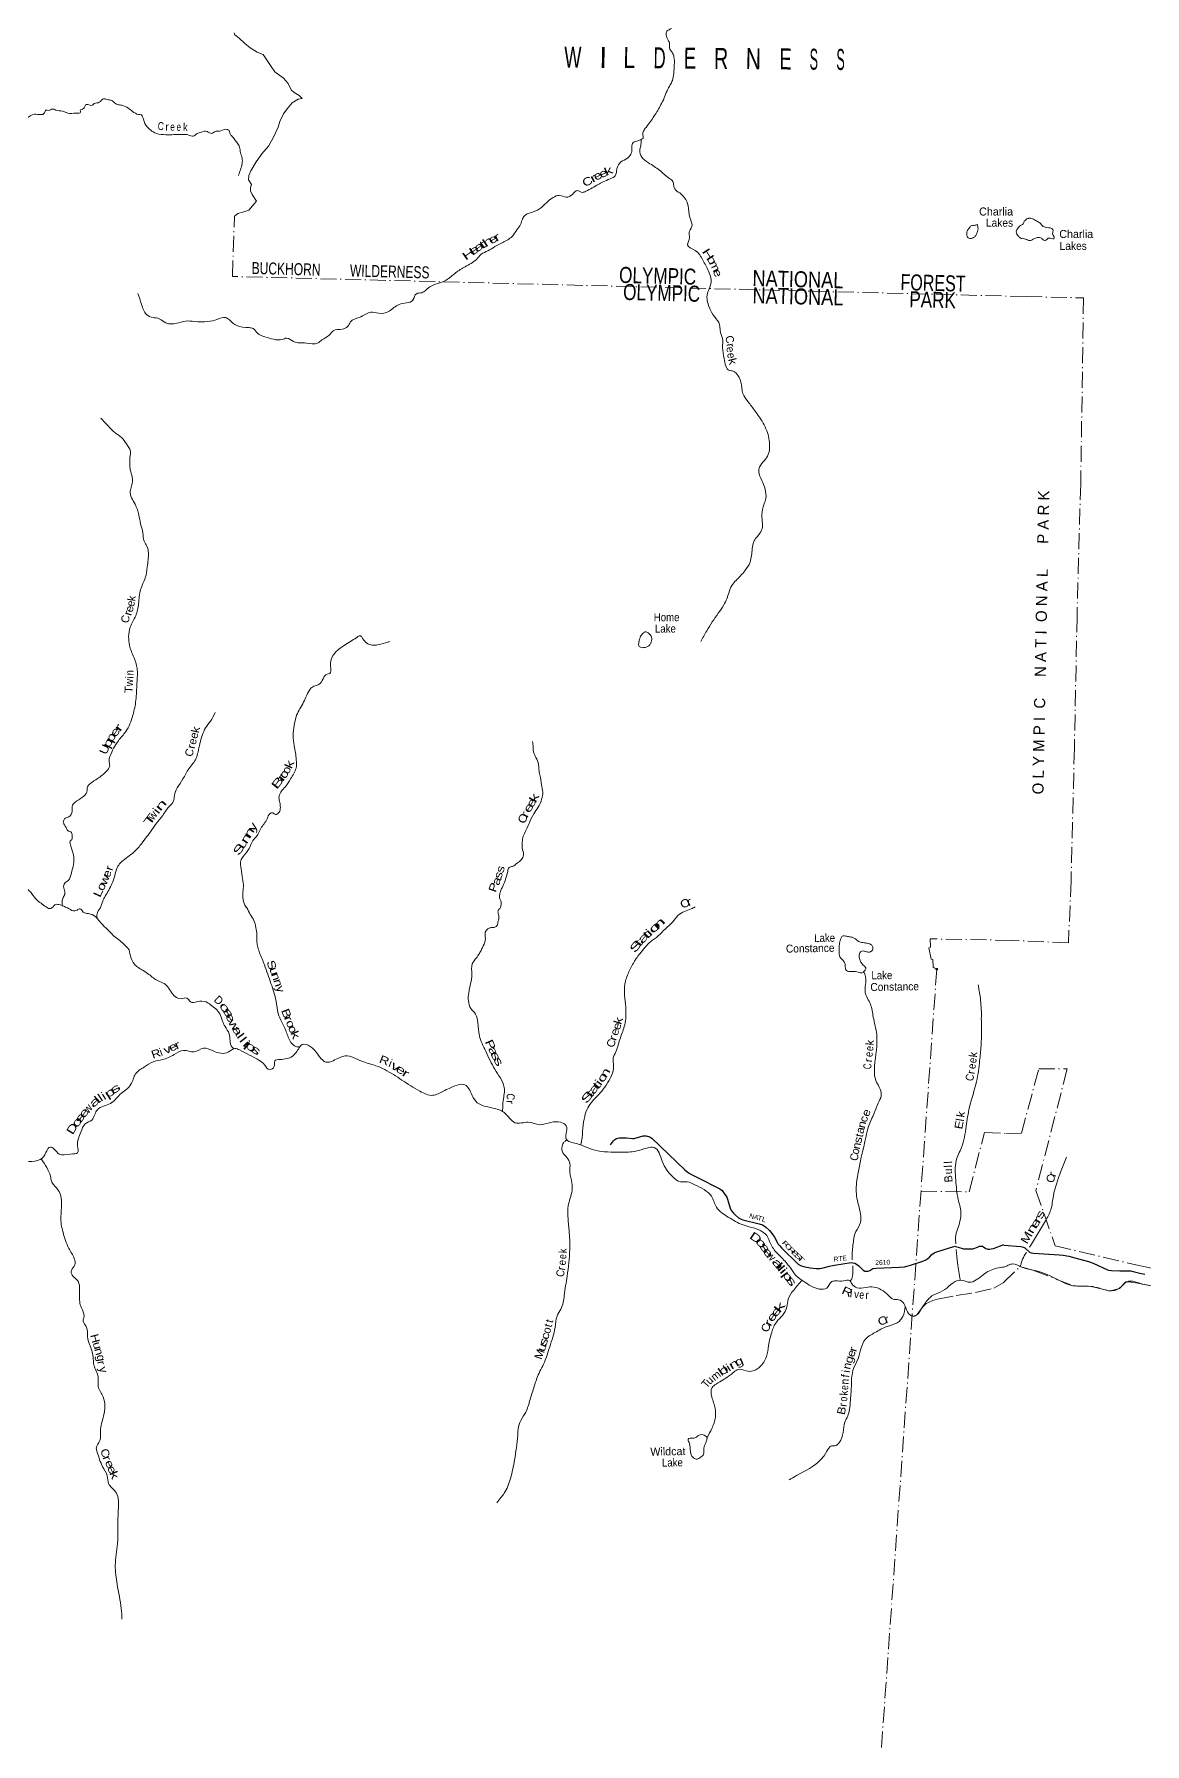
# Model space of a CAD drawing. Header units: feet. Extents: x -745759 to -493183, y 5472 to 195788.
# Drawn here: x -550555 to -522788, y 78592 to 121312 of the extents above; entities that cross this region are included whole.
import ezdxf
from ezdxf.enums import TextEntityAlignment as Align

# ---------------------------------------------------------------- set-up
doc = ezdxf.new("R2010")
doc.units = ezdxf.units.FT
doc.header["$LTSCALE"] = 80
doc.header["$PDMODE"] = 32
doc.header["$PDSIZE"] = 40
doc.linetypes.add('DOT_DASHED', pattern=[7.7, 5, -1.2, 0.3, -1.2])
for name, color, linetype, lineweight in [('29', 7, 'Continuous', 25), ('39', 7, 'Continuous', 13), ('44', 7, 'DOT_DASHED', 13)]:
    doc.layers.add(name, color=color, linetype=linetype, lineweight=lineweight)
doc.layers.add('30', color=7, linetype='Continuous')
doc.layers.add('41', color=7, linetype='Continuous')

msp = doc.modelspace()

# ---------------------------------------------------------------- linework, layer by layer
at = {"layer": '29'}
for points in [[(-536149.05, 93558.19), (-536069.95, 93663.04), (-536041.98, 93688.86), (-536011.86, 93706.08), (-535960.23, 93725.45), (-535919.35, 93731.91), (-535742.94, 93731.91), (-535588.04, 93719), (-535556.84, 93720.07), (-535525.65, 93725.45), (-535329.88, 93783.57), (-535289, 93787.87), (-535253.5, 93784.64), (-535226.62, 93779.27), (-535191.11, 93768.5), (-535151.32, 93749.12), (-535110.44, 93723.3), (-534284.32, 92935.52), (-534193.94, 92861.26), (-534120.82, 92814.99), (-533970.22, 92746.11), (-533410.87, 92461.99), (-533354.89, 92415.71), (-533303.3, 92345.76), (-533238.72, 92252.12), (-533217.25, 92199.4), (-533154.81, 91976.61), (-533135.5, 91936.81), (-533109.64, 91899.12), (-533075.21, 91853.92), (-533019.32, 91799.05), (-532943.98, 91737.69), (-532881.64, 91700.04), (-532834.26, 91681.73), (-532429.85, 91588.12), (-532345.9, 91556.89), (-532302.87, 91533.22), (-532262.05, 91502.02), (-532167.39, 91415.92)], [(-532167.39, 91415.92), (-532104.94, 91337.34), (-532046.86, 91253.39), (-531952.19, 91081.2), (-531922.08, 91040.3), (-531866.14, 90977.88), (-531457.38, 90577.53), (-531399.29, 90545.25), (-531323.99, 90521.57), (-531151.88, 90487.13), (-531003.44, 90472.06), (-530913.08, 90472.06), (-530859.3, 90478.52), (-530669.97, 90525.87), (-530594.67, 90545.25), (-530545.19, 90556.01), (-530132.13, 90616.28), (-530086.95, 90611.98), (-530037.47, 90599.06), (-529970.77, 90560.32), (-529934.2, 90534.48), (-529826.63, 90426.86), (-529783.6, 90405.34), (-529740.58, 90401.03), (-529706.15, 90405.34), (-529663.13, 90422.56), (-529585.68, 90465.61), (-529503.93, 90474.22), (-528923.06, 90500.05), (-528798.27, 90512.96), (-528703.61, 90532.33), (-528647.68, 90551.7), (-528333.58, 90655.02), (-528264.73, 90687.3), (-528213.1, 90719.59), (-528174.37, 90749.72), (-528109.84, 90818.6)], [(-528109.84, 90818.6), (-528080.79, 90843.91), (-528060.35, 90855.75), (-528040.98, 90864.88), (-527961.38, 90890.71), (-527563.38, 91019.86), (-527537.56, 91023.64), (-527518.2, 91022.01), (-527453.66, 91004.79), (-527341.78, 90970.35), (-527317.04, 90964.45), (-527300.91, 90963.89), (-527087.92, 90963.89), (-527058.87, 90967.68), (-527036.29, 90974.66), (-526956.69, 91013.4), (-526919.04, 91026.88), (-526896.45, 91030.62), (-526868.48, 91030.11), (-526842.66, 91024.16), (-526823.3, 91012.89), (-526791.03, 90987.57), (-526763.06, 90968.76), (-526731.86, 90956.92), (-526709.28, 90953.13), (-526674.85, 90951.54), (-526627.53, 90957.44), (-526573.74, 90970.35), (-526308.39, 91070.74)], [(-526308.75, 91055.22), (-525890.75, 91021.97), (-525824.46, 91005.97), (-525790.15, 90985.38), (-525671.26, 90875.58), (-525627.84, 90857.29), (-525570.66, 90848.13), (-524928.22, 90811.54), (-524829.89, 90802.38), (-524690.44, 90777.23), (-524537.24, 90738.33), (-524198.86, 90646.83), (-524075.41, 90601.08), (-523723.3, 90436.39), (-523684.45, 90424.95), (-523618.15, 90415.8), (-523412.36, 90408.94), (-523192.88, 90408.94), (-523133.44, 90406.66), (-523080.86, 90395.22), (-522909.37, 90354.04), (-522783.63, 90324.31)]]:
    msp.add_lwpolyline(points, dxfattribs=at)
at = {"layer": '39'}
msp.add_line((-529769.41, 97991.12), (-529786.82, 98013.41), dxfattribs=at)
for points in [[(-535376.14, 118684.26), (-535332.41, 118708.12), (-535335.44, 118788.6), (-535321.51, 118892.65), (-535257.86, 118983.06), (-535147.82, 119132.27), (-535052.36, 119267.89), (-534885.05, 119551.92), (-534804.51, 119718.16), (-534731.55, 119896.69), (-534651.61, 120046.86), (-534599.4, 120153.71), (-534564.64, 120331.45), (-534550.53, 120548.03), (-534559.17, 120747.25), (-534597.64, 120846.94), (-534673.18, 120975.95), (-534667.58, 121072.23), (-534706.42, 121161.89), (-534753.58, 121298.03), (-534740.25, 121386.02), (-534660.04, 121435.71), (-534607.33, 121502.35), (-534627.74, 121601.47), (-534654.84, 121682.72), (-534571.73, 121756.43), (-534479.67, 121908.23), (-534443.7, 122172.34), (-534416.59, 122360.37), (-534416.84, 122515.11), (-534453.15, 122618.75), (-534485.32, 122672.03), (-534476.75, 122740.08), (-534450.86, 122841.74), (-534492.12, 123027.93), (-534506.51, 123126.86), (-534426.96, 123212.74), (-534341.26, 123248.19), (-534272.57, 123312.31), (-534229.66, 123385.3), (-534244.73, 123466.16), (-534196.91, 123563.1), (-534182.47, 123626.94), (-534264.65, 123685.83), (-534344.74, 123800.92), (-534398.12, 123985.49), (-534329.2, 124055.63), (-534313.64, 124149.58), (-534327.21, 124270.59), (-534372.97, 124336.35), (-534416.5, 124408.07), (-534390.76, 124505.72), (-534429.17, 124553.16), (-534465.64, 124598.54), (-534454.92, 124670.54), (-534457.87, 124753.02), (-534496.58, 124792.44), (-534554.1, 124812.36), (-534588.04, 124871.72), (-534588.84, 124958.15), (-534547.11, 125053.28), (-534566.04, 125138.28), (-534594.42, 125185.41), (-534511.6, 125251.09), (-534412.3, 125274.05), (-534273.01, 125345.97), (-534164.84, 125445), (-534085.42, 125581.13), (-534077.65, 125735.61), (-534111.04, 125917.54), (-534110.56, 126038.09), (-534040.01, 126098.14), (-533983.36, 126162.65), (-533923.8, 126251.18), (-533919.68, 126361.57), (-533982.54, 126399.74), (-534043.94, 126369.55), (-534074.7, 126406.7), (-534106.34, 126474.03), (-534143.7, 126549.57), (-534081.63, 126597.83), (-533995.18, 126653.35), (-533957.41, 126696.35), (-533886.86, 126756.4), (-533797.52, 126781.68), (-533700.96, 126838.89), (-533618.88, 126938.76), (-533603.24, 127034.72), (-533624.18, 127119.78), (-533697.57, 127252.74), (-533753.5, 127369.07), (-533740.54, 127447.03), (-533686.57, 127493.54), (-533691.45, 127578.09), (-533723.39, 127637.39), (-533727.9, 127731.98), (-533682.46, 127818.95)], [(-545446.44, 117778.73), (-545398.91, 117921.9), (-545356.95, 118077.31), (-545355.86, 118213.92), (-545395.22, 118343.79), (-545421.85, 118491.33), (-545482.25, 118595.74), (-545556.76, 118698.6), (-545624.15, 118777.11), (-545661.81, 118844.62), (-545695.23, 118918.03), (-545760.85, 118936.2), (-545929.35, 118889.33), (-546026.04, 118882.36), (-546118.36, 118831.05), (-546231.02, 118880.86), (-546380.26, 118865.53), (-546478, 118830.46), (-546584.9, 118765.55), (-546686.41, 118790.89), (-546872.58, 118808.88), (-547262.62, 118801.23), (-547494.49, 118832.74), (-547650.02, 118918.08), (-547729.37, 118998.98), (-547824.89, 119184.89), (-547875.1, 119293), (-547944.88, 119307.28), (-548094.84, 119380.39), (-548204.22, 119464.26), (-548364.21, 119537.68), (-548475.98, 119557.32), (-548521.46, 119576.86), (-548614.93, 119656.2), (-548738.67, 119678.23), (-548820.2, 119700.93), (-548926.06, 119609.86), (-549051.82, 119577.7), (-549127.94, 119529.89), (-549187.46, 119549.87), (-549267.88, 119548.42), (-549319.71, 119451.6), (-549403.93, 119402.04), (-549393.39, 119361.51), (-549498.78, 119336.74), (-549709.55, 119341.45), (-549850.45, 119388.15), (-550014.1, 119417.48), (-550097.55, 119442.25), (-550197.3, 119407.25), (-550263.22, 119417.39), (-550300.03, 119346.22), (-550544.48, 119309.8), (-550749.05, 119211.83), (-550900.83, 119128.25), (-551064.32, 118946.58), (-551319.89, 118773.87), (-551549.13, 118660.61), (-551690.66, 118582.74), (-551820.37, 118498.45), (-551922.22, 118407.25), (-551983.93, 118314.77), (-552091.12, 118241.83), (-552224.64, 118109.44), (-552312.76, 117955.51), (-552360.29, 117812.34), (-552472.41, 117661.18), (-552596.63, 117562.66), (-552796, 117442.41), (-552941.62, 117362.66), (-553010.08, 117304.55), (-553048.09, 117201.27), (-553164.98, 117030.17), (-553303.99, 116912.02), (-553430.13, 116869.83), (-553591.3, 116965.39), (-553747.05, 117044.71), (-553891.38, 117053.34), (-554095.61, 117071.91), (-554206.95, 117049.33), (-554478.82, 117031.88), (-554758.74, 116960.43), (-555037.47, 116866.83), (-555316.24, 116879.74), (-555593.74, 116926.77), (-555870.12, 117003.91), (-556116.02, 117090.12), (-556368.26, 117114.24), (-556633.82, 117144.67)], [(-547961.15, 114834.59), (-547872.79, 114564.51), (-547745.78, 114307.26), (-547583.78, 114233.76), (-547426.3, 114200.61), (-547259.41, 114096.82), (-546992.52, 114088.31), (-546773.48, 114143.62), (-546550.89, 114132.5), (-546213.33, 114133.79), (-545982.4, 114184.7), (-545771.68, 114232.24), (-545675.53, 114170.9), (-545489.77, 114034.36), (-545184.4, 113980.41), (-545076.79, 113956.88), (-544966.75, 113836.82), (-544785.29, 113746.63), (-544566.43, 113689.41), (-544355.81, 113680.69), (-544239.93, 113717.18), (-544068.27, 113633.34), (-543752.35, 113593.12), (-543469.11, 113592.12), (-543361.62, 113673.1), (-543178.38, 113791.84), (-543077.94, 113899.16), (-542851.25, 113944.18), (-542720.35, 114006.32), (-542647.71, 114122.57), (-542424.49, 114236.02), (-542279.09, 114309.76), (-542140.47, 114363.61), (-541948.58, 114337.4), (-541683.53, 114387.22), (-541561.55, 114479.79), (-541431.98, 114560.05), (-541243.79, 114596.25), (-541084.42, 114667.53), (-541000.17, 114825.61), (-540864.6, 114851.43), (-540755.4, 114924.31), (-540633.42, 115016.87), (-540401.36, 115097.89), (-540252.1, 115167.49), (-540018.31, 115348.93), (-539781.63, 115500.13), (-539497.44, 115685.99), (-539378.19, 115812.81), (-539214.29, 115898.01), (-539035.59, 116002.83), (-538840.92, 116105.14), (-538608.17, 116258.48), (-538485.42, 116425.37), (-538394.19, 116555.09), (-538344.5, 116702.21), (-538287.17, 116784.79), (-538158.28, 116846.99), (-537919.38, 116949.9), (-537746.99, 117101.14), (-537581.43, 117230.5), (-537426.76, 117283.84), (-537255.68, 117238.2), (-537100.41, 117307.6), (-536976.19, 117406.12), (-536847.33, 117359.81), (-536763.93, 117387.3), (-536602.11, 117470.55), (-536454.11, 117560.28), (-536331.39, 117618.66), (-536157.68, 117697.52), (-536026.18, 117775.72), (-535987.63, 117947.31), (-535884.79, 118118.86), (-535722.45, 118216.17), (-535623.12, 118347.64), (-535615.72, 118492.09), (-535581.42, 118603.53), (-535465.32, 118646.05), (-535376.14, 118684.26)], [(-533888.96, 106138.71), (-533740.54, 106401.25), (-533452.86, 106842.21), (-533314.56, 107048.8), (-533181.95, 107372.12), (-533115.61, 107534.79), (-533006.4, 107661.92), (-532790.5, 107902.21), (-532657.69, 108123.04), (-532603.04, 108456.89), (-532568.73, 108622.58), (-532411.77, 108844.66), (-532347.89, 108995.34), (-532356.82, 109186.53), (-532347.46, 109437.42), (-532262.95, 109710.04), (-532282.28, 109945.77), (-532364.56, 110163.41), (-532438.97, 110376.78), (-532422.51, 110494.82), (-532302.06, 110653.75), (-532201.75, 110811.31), (-532170.17, 111065.52), (-532195.23, 111255.21), (-532355.65, 111640.13), (-532555.86, 111927.85), (-532731.93, 112162.55), (-532836.08, 112332.66), (-532883.71, 112617.52), (-532952.26, 112772.43), (-533082.44, 112891.13), (-533172.14, 112910.06), (-533303.67, 113207.65), (-533345.8, 113478.27), (-533347.22, 113709.41), (-533404.24, 113904.15), (-533418.77, 114053.31), (-533549.88, 114254.43), (-533677.64, 114491.61), (-533725.33, 114828.72), (-533660.92, 114993.46), (-533634.32, 115221.69), (-533696.25, 115392.47), (-533836.79, 115664.22), (-534028.69, 115905.45), (-534222.18, 116050.28), (-534167.2, 116231.4), (-534182.7, 116354.47), (-534111.08, 116496.87), (-534160.74, 116727.54), (-534205.83, 117026.39), (-534294.81, 117226.16), (-534416.96, 117344.6), (-534537.7, 117446.92), (-534564.88, 117526.16), (-534589, 117633.43), (-534668.73, 117704.3), (-534922.1, 117913.33), (-535194.51, 118096.85), (-535365.92, 118240.97), (-535415.67, 118415.38), (-535391.85, 118515.09), (-535378.55, 118682.88)], [(-525708.91, 116703.64), (-525716.58, 116703.69), (-525739.32, 116697.82), (-525758.91, 116674.62), (-525800.47, 116637.76), (-525828.95, 116574.37), (-525894.96, 116528.24), (-525974.21, 116450.39), (-525998.16, 116400.91), (-525996.46, 116338.57), (-525968.24, 116287.43), (-525923.88, 116237.78), (-525882.72, 116210.35), (-525842.51, 116211.07), (-525792.87, 116195.42), (-525751.1, 116184.04), (-525721.48, 116172.67)], [(-525708.91, 116703.64), (-525690.46, 116710.8), (-525598.34, 116698.97), (-525496.98, 116646.84), (-525411.68, 116595.03), (-525329.05, 116509.16), (-525281.28, 116488.17), (-525113.3, 116454.8), (-525085.68, 116430.19), (-525080.25, 116400), (-525095.95, 116316.06), (-525057.07, 116251.11), (-525062.07, 116201.06), (-525090.24, 116197.6), (-525204.39, 116211.86), (-525279.82, 116153.16), (-525313.78, 116161.85), (-525345.38, 116188.54), (-525359.19, 116200.85), (-525388.93, 116219.48), (-525446.89, 116232.65), (-525545.78, 116206.5), (-525667.28, 116152.71), (-525703.25, 116161.43), (-525725.23, 116174.11)], [(-526974.76, 116556.65), (-527059.94, 116535.25), (-527126.68, 116523.31), (-527182.96, 116468.84), (-527227.95, 116393.91), (-527239.85, 116344.06), (-527232.82, 116263.45), (-527202.28, 116220.28), (-527118.3, 116209.56), (-527052.97, 116237.62), (-527006.57, 116296.43), (-526969.31, 116379.64), (-526956.58, 116451.58), (-526964.67, 116504.08), (-526974.76, 116556.65)], [(-548887.07, 111719.21), (-548707.57, 111522.58), (-548534.97, 111356.31), (-548372.77, 111234.59), (-548250.19, 111073.94), (-548150.35, 110895.92), (-548160.28, 110737.49), (-548162.56, 110568.76), (-548151.83, 110425.74), (-548123.62, 110320.34), (-548093.27, 110164.64), (-548120.81, 110018.83), (-548155.78, 109889.32), (-548033.17, 109567.91), (-547936.63, 109301.58), (-547894.85, 109075.18), (-547836.8, 108854.29), (-547808.55, 108642.39), (-547734.78, 108519.46), (-547698.79, 108353.54), (-547728.18, 107996.78), (-547776.27, 107731.04), (-547893.78, 107435.37), (-547943.09, 107083.27), (-548016.83, 106776.15), (-548155.89, 106495.23), (-548192.98, 106255.27), (-548172.9, 106039.61), (-548065.44, 105742.79), (-547983.18, 105470.89), (-547985.15, 105095.18), (-548013.14, 104668.04), (-548085.35, 104294.56), (-548267.4, 103884.39), (-548448.67, 103657.07), (-548660.3, 103261.91), (-548684.26, 103158.18), (-548666.99, 103029.02), (-548750.41, 102893.02), (-548972.24, 102709.19), (-549149.53, 102588.25), (-549223.14, 102500.17), (-549235.58, 102382), (-549349.26, 102242.95), (-549532.65, 102120.19), (-549606.93, 102014.04), (-549601.31, 101895.3), (-549690.99, 101753.48), (-549774.53, 101721.98), (-549826.74, 101615.13), (-549757.06, 101490.32), (-549696.37, 101393.94), (-549638.7, 101378.04), (-549604.47, 101272.45), (-549609.18, 101200.26), (-549653.41, 101145.4), (-549639.77, 101026.4), (-549575.55, 100809.33), (-549568.49, 100567.97), (-549625.04, 100344.7), (-549702.09, 100164.29), (-549790.84, 100100.81), (-549815.41, 99981.02), (-549786.31, 99845.45), (-549828.48, 99738.28), (-549856.09, 99644.72), (-549848.47, 99525.91)], [(-535293.87, 106376.3), (-535350.65, 106323.98), (-535392.96, 106267.06), (-535419.81, 106193.56), (-535439.46, 106097.73), (-535435.91, 106031.3), (-535375.36, 105985.16), (-535317.16, 105983.31), (-535236.15, 106000.82), (-535170.21, 106044.93), (-535133.78, 106106.07), (-535116.81, 106183.9), (-535120.51, 106246.31), (-535148.81, 106295.44), (-535189.45, 106336.93), (-535256.33, 106375.23), (-535288.43, 106376.26)], [(-541661.98, 106137.42), (-541885.4, 106072.2), (-542103.4, 106044.99), (-542243.92, 106101.72), (-542305.96, 106161.98), (-542355.51, 106233.89), (-542407.97, 106281.78), (-542459.03, 106259.3), (-542609.41, 106159.6), (-542926.53, 105952.68), (-543072.69, 105804.62), (-543140.89, 105646.03), (-543141.46, 105469.21), (-543164.46, 105337.32), (-543231.36, 105321.36), (-543332.17, 105204.01), (-543427.72, 105066.39), (-543529.55, 105029.44), (-543590.72, 105005.27), (-543670.27, 104919.39), (-543841.83, 104575.2), (-544008.4, 104256.98), (-544050.76, 104037.28), (-544082.04, 103791.11), (-544051.65, 103528.9), (-544002.33, 103181.69), (-544008.19, 102970.88), (-544144.72, 102703.94), (-544272.54, 102509.08), (-544390.08, 102374.17), (-544435.61, 102230.93), (-544413.87, 102113.69), (-544400.38, 101990.68), (-544432.96, 101871.14), (-544519.42, 101815.62), (-544592.39, 101852.11), (-544657.2, 101838.1), (-544730.37, 101707.81), (-544888.15, 101463.66), (-544998.06, 101264.2), (-545086.16, 101164.53), (-545179.93, 100966.56), (-545328.19, 100762.3), (-545386.34, 100657.65), (-545389.65, 100515.08), (-545356.73, 100266.86), (-545324.39, 100056.84), (-545337.22, 99874.38), (-545334.67, 99727.6), (-545298.15, 99575.72), (-545237.53, 99477.33), (-545151.14, 99315.82), (-545060.29, 99166.23), (-545010.7, 98987.81), (-544989.2, 98810.29), (-544985.98, 98627.32), (-544962.76, 98495.96), (-544919.51, 98352.85)], [(-546029.61, 104361.63), (-546148.29, 104142.36), (-546268.88, 103979.41), (-546352.4, 103787.15), (-546412.22, 103584.09), (-546458.21, 103374.55), (-546506.27, 103217.33), (-546686.72, 102957.83), (-546836.93, 102701.38), (-546977.91, 102476.79), (-547049.24, 102288.16), (-547068.53, 102148.11), (-547177.97, 102014.95), (-547341.02, 101791.07), (-547497, 101595.09), (-547647.64, 101380.85), (-547770.1, 101221.99), (-547911.66, 101035.6), (-548099.67, 100842.65), (-548254.74, 100725.01), (-548397.92, 100602.98), (-548478.72, 100490.27), (-548542.5, 100282.05), (-548610.19, 100083.25), (-548690.5, 99923.04), (-548776.46, 99773.06), (-548841.45, 99646.52), (-548908.1, 99475.83), (-548983.95, 99327.53), (-548973.27, 99200.92)], [(-548181.76, 98432.5), (-548349.83, 98607.99), (-548607.07, 98821.17), (-548740.66, 98956.05), (-548833.68, 99047.43), (-548943.49, 99173.52), (-548999.28, 99239.6), (-549144.7, 99326.63), (-549254.4, 99348.21), (-549327.67, 99376.67), (-549360.13, 99421.92), (-549417.13, 99455.89), (-549482.54, 99425.82), (-549541.63, 99403.59), (-549682.3, 99456.31), (-549854.04, 99538.15), (-549967.44, 99567.89), (-550021.77, 99565.6), (-550084.29, 99505.3), (-550164.2, 99463.64), (-550284.43, 99525.75), (-550415.58, 99618.35), (-550520.49, 99714.13), (-550641.22, 99870.71), (-550788.41, 100018.08), (-550843.38, 100106.24), (-551069.93, 100280.26), (-551253.91, 100410.72), (-551382.98, 100505.26), (-551547.43, 100566.77), (-551695.33, 100587.56), (-551998.91, 100635.43), (-552221.35, 100650.56), (-552330.29, 100692.21), (-552475.1, 100849.56), (-552620.65, 100986.83), (-552663.21, 101084.64), (-552717.06, 101202.91), (-552823.17, 101266.58), (-552979.09, 101287.63), (-553111.68, 101287.84), (-553272.57, 101337.18), (-553374.66, 101400.72), (-553483.97, 101486.6), (-553634, 101557.7), (-553834.06, 101580.15), (-553938.39, 101637.74), (-554001.17, 101732.18), (-554045.43, 101838.09), (-554055.28, 101950.93), (-554149.28, 102016.23), (-554256.51, 102049.79), (-554374.32, 102015.37), (-554489.09, 101954.72), (-554607.41, 101960.5), (-554687.58, 102019.33), (-554786.4, 102116.93), (-554892.42, 102236.86), (-555014.51, 102303.05), (-555117.96, 102330.46), (-555203.72, 102347.26), (-555225.1, 102420.29), (-555193.42, 102515.74), (-555194.87, 102638.36), (-555330.16, 102781.34), (-555461.76, 102861.89), (-555627.34, 102893.3), (-555862.85, 102934.97), (-556000.92, 103003.68), (-556084.13, 103088.72), (-556259.52, 103126.47), (-556498.5, 103236.58), (-556685.39, 103343.01), (-556773.14, 103414.14), (-556855.15, 103531.29), (-556932.72, 103606.11), (-556997.88, 103690.58)], [(-538094.86, 103636.34), (-538080.12, 103493.2), (-538074.05, 103386.5), (-538011.37, 103235.79), (-537947.06, 103074.99), (-537937.66, 102950.1), (-537911.02, 102802.55), (-537868.06, 102554.01), (-537840.61, 102374.29), (-537867.35, 102196.29), (-537953.25, 101994.06), (-538065.74, 101832.87), (-538177.22, 101591.26), (-538279.63, 101377.5), (-538337.34, 101230.63), (-538356.41, 101096.6), (-538353.1, 100969.9), (-538323.13, 100804.16), (-538369.76, 100685.07), (-538473.24, 100603.97), (-538597.01, 100517.49), (-538680.33, 100492.02), (-538716.18, 100392.68), (-538767.3, 100207.43), (-538838.76, 100018.79), (-538877.52, 99945.69), (-538916.65, 99812.29), (-538921.8, 99728.06), (-538888.38, 99654.65), (-538883.58, 99568.09), (-538896.53, 99490.13), (-538944.78, 99435.4), (-538957.59, 99361.46), (-538935.1, 99264.28), (-538953.49, 99148.32), (-538987.93, 99032.86), (-539057.88, 98988.87), (-539150.41, 98985.8), (-539213.89, 98953.66), (-539277.01, 98877.3), (-539273.05, 98714.4), (-539328.03, 98533.29), (-539369.75, 98438.16), (-539423.73, 98337.4), (-539502.04, 98222.06)], [(-534028.13, 99503.67), (-534130.33, 99456.69), (-534293.49, 99391.56), (-534462, 99290.43), (-534598.88, 99121.98), (-534771.65, 98960.7), (-534955.28, 98777.66), (-535137.1, 98642.79), (-535281.26, 98494.66), (-535413.74, 98336.11), (-535504.75, 98212.42), (-535556.68, 98128.28)], [(-529786.82, 98013.41), (-529861.96, 98088.73), (-529905.27, 98166.47), (-529929.84, 98261.7), (-529918.89, 98339.73), (-529864.32, 98402.29), (-529814.08, 98402.7), (-529728.62, 98377.87), (-529650.14, 98381.39), (-529598.25, 98425.96), (-529596.81, 98518.35), (-529641.16, 98567.99), (-529726.55, 98594.83), (-529834.38, 98612.34), (-529945.78, 98642.01), (-530023.8, 98704.79), (-530086.66, 98742.96), (-530176.51, 98757.88), (-530262.2, 98776.69), (-530332.43, 98778.93), (-530407.01, 98664.76), (-530426, 98532.74), (-530431.47, 98386.21), (-530412.04, 98261), (-530333.21, 98166.05), (-530283.73, 98092.13), (-530276.6, 98002.87)], [(-548183.04, 98433.98), (-548049.86, 98075.07), (-547829.47, 97913.33), (-547685.52, 97818.36), (-547457.09, 97656.38), (-547308.16, 97593.5), (-547098.72, 97333.34), (-546879.27, 97207.9), (-546735.94, 97227.81), (-546648.34, 97130.48), (-546475.18, 97139.43), (-546258.36, 97128.93), (-546147.83, 97059.14), (-545915.17, 96836.57), (-545846.26, 96651.13), (-545783.96, 96514.26), (-545678.66, 96335.79), (-545608.07, 96003.19), (-545564.19, 95964.3)], [(-544919.51, 98352.85), (-544797.51, 98056.34), (-544635.53, 97592.35), (-544507.45, 97149.02), (-544451.82, 96837.79), (-544267.04, 96417.79), (-544156.44, 96148.06), (-544047.51, 96033.55), (-543969.42, 96008.19), (-543911.88, 96003.19)], [(-539495.44, 98231.78), (-539601.64, 98082.7), (-539613.73, 97816.84), (-539691.15, 97356.46), (-539636.68, 96968.66), (-539524.15, 96825.88), (-539465.04, 96611.34), (-539423.7, 96286.22), (-539266.59, 95898.89), (-539036.04, 95445.96), (-538900.47, 95230.27), (-538803.47, 94992.99), (-538828.52, 94668.87), (-538838, 94574.29), (-538842.54, 94383.52)], [(-535556.68, 98128.28), (-535693.24, 97866.49), (-535784.15, 97577.63), (-535766.69, 97004.97), (-535789.65, 96553.84), (-535899.09, 96237.04), (-536013.12, 95884.04), (-536080.06, 95715.75), (-536068.67, 95538.21), (-536156.08, 95215.04), (-536450.01, 94808.31), (-536716.55, 94481.79), (-536790.18, 94271.28), (-536838.9, 93977.75), (-536867.97, 93653.69), (-536891.94, 93548.77)], [(-530276.6, 98002.87), (-530249.5, 97917.33), (-530191.56, 97890.25), (-530086.92, 97890.69), (-529952.38, 97872.53), (-529847.96, 97858.86), (-529790.8, 97912.42), (-529761.75, 97970.43), (-529769.41, 97991.12)], [(-529812.71, 97878.95), (-529768.86, 97766.97), (-529776.94, 97368.03), (-529648.6, 97073.84), (-529577.03, 96752.3), (-529491.04, 96319.68), (-529545.47, 95518.33), (-529510.62, 95163.08), (-529401.21, 94947.79), (-529379.64, 94778.16), (-529452.72, 94603.91), (-529553.17, 94349.46), (-529697, 94021.09), (-529757.12, 93772.08), (-529978.3, 92723.33), (-529993.08, 92280.14), (-529895.27, 91831.22), (-529896.5, 91617.6), (-530012.65, 91389.59), (-530084.24, 91048.03), (-530103.47, 90709.72), (-530101.88, 90688.7)], [(-526875.29, 96714.49), (-526874.51, 96889.88), (-526886.2, 97056.56), (-526903.75, 97272.95), (-526935.91, 97448.4), (-526950.53, 97556.6)], [(-526875.29, 96714.49), (-526872.71, 96483.72), (-526881.54, 96034.39), (-526917.38, 95662.07), (-526993.65, 95145.24), (-527172.52, 94496.93), (-527252.17, 94022.48), (-527372.91, 93492.21), (-527504.76, 93157.61), (-527513.97, 92684.11), (-527452.98, 92195.44), (-527387.31, 91882.04), (-527408.97, 91648.57), (-527519.7, 91247.14), (-527509.75, 91089.22)], [(-526789.72, 90342.55), (-526959.9, 90214.82), (-527134.32, 90124.74), (-527407.15, 90179.25), (-527634.21, 90067.79), (-527841.88, 89907.67), (-528080.95, 89800.43), (-528272.93, 89613.87), (-528371.67, 89472.26), (-528484.73, 89314.74), (-528605.99, 89280.29), (-528717.11, 89382.75), (-528812.53, 89591.78), (-528941.86, 89688.46), (-529076.43, 89704.6), (-529209.65, 89809.41), (-529564.83, 90006.24), (-529758.14, 89997.07), (-529987.69, 89986.42), (-530112.93, 90087.07), (-530165.99, 90170.51), (-530319.06, 90160.73), (-530522.31, 90159.76), (-530609.12, 90140.92), (-530740.32, 89981.66), (-530925.86, 89954.23), (-531311.36, 90141.44), (-531510.3, 90291.58), (-531650.23, 90485.16), (-531869.67, 90742.43), (-532073.54, 90965.2), (-532146.08, 91091.25), (-532239.64, 91290.18), (-532414.68, 91423.83), (-532833.2, 91557.13), (-533202.46, 91754.18), (-533494.54, 91998.43), (-533621.17, 92272.43), (-534041.33, 92562.96), (-534229.39, 92634.33), (-534396.39, 92634.83), (-534597.62, 92766.86), (-534853.42, 93147.62), (-535051.43, 93491.23), (-535240.77, 93477.97), (-535511.6, 93399.42), (-535888.19, 93378.9), (-536537.43, 93424.98), (-536997.73, 93589.14), (-537251.48, 93707.86), (-537255.46, 93842.95), (-537252.55, 94034.38), (-537396.08, 94123.22), (-537637.58, 94120.82), (-537916.18, 94060.53), (-538200.92, 94125.29), (-538537.19, 94110.21), (-538672.27, 94225.12), (-538814.91, 94372.39), (-539088.96, 94479.32), (-539517.02, 94647.02), (-539630.6, 94852.3), (-539814.45, 95068.72), (-540040.4, 95029.8), (-540320.01, 94903.02), (-540587.24, 94796.2), (-540911.67, 94897.84), (-541360.18, 95176.7), (-541575.39, 95314.99), (-542010.67, 95537.22), (-542361.13, 95647.32), (-542777.61, 95782.6), (-543083.31, 95660.24), (-543250.87, 95624.47), (-543376.32, 95711.02), (-543653.34, 96019.54), (-543855.85, 96066.94), (-543929.59, 95981.38), (-544099.77, 95772.32), (-544408.88, 95690.33), (-544540.2, 95656.03), (-544556.39, 95517.2), (-544666.34, 95432.2), (-544793.19, 95559.07), (-544934.31, 95674.07), (-545425.43, 95929.39), (-545531.5, 95967.27), (-545701.89, 95877.13), (-546081.77, 95905.04), (-546320.19, 95973.13), (-546554.96, 95883.96), (-546818.03, 95918.17), (-547055.06, 95812.91), (-547350.73, 95688.38), (-547583, 95631.42), (-547798.2, 95505.68)], [(-547798.2, 95505.68), (-548018.13, 95333.65), (-548134.8, 95071.38), (-548410.33, 94815.54), (-548643.06, 94595.34), (-548975.5, 94435.09), (-549037.62, 94319.12), (-549116.21, 94179.23), (-549276.61, 94084.9), (-549386.38, 93878.96), (-549472.12, 93533.59), (-549468.72, 93360.21), (-549646.27, 93328.63), (-549928, 93326.83), (-550056.9, 93451.72), (-550152.69, 93503.56), (-550259.41, 93366.1), (-550406.95, 93190.96), (-550683.42, 93138.7), (-551086.08, 92991.6), (-551414.31, 92710.36), (-551658.93, 92502.42), (-551896.05, 92391.12), (-552069.81, 92476.38), (-552327.53, 92466.16), (-552886.4, 92367.78), (-553304.02, 92295.48), (-553587.87, 92154.65), (-553832.02, 92109.96), (-554373.66, 92085.89), (-554475.87, 91980.61), (-554516.75, 91938.9), (-554645.45, 91811.86), (-554969.1, 91699.84), (-555111.21, 91617.34), (-555179.8, 91473.26), (-555374.55, 91369.38), (-555946.64, 91327.62), (-556139.62, 91207.59), (-556395.85, 91163.09), (-556665.76, 91011.97), (-556783.09, 90971.42), (-556913.38, 90739.59), (-557029.24, 90662.73), (-557168.66, 90624.53), (-557232.25, 90544.87), (-557240.24, 90415.99), (-557253.78, 90319.45), (-557269, 90245.11), (-557300.34, 90250.31)], [(-537356.49, 93515.56), (-537347.14, 93556.15), (-537320.08, 93610.29), (-537269.63, 93657.04), (-537251.18, 93670.57), (-537237.65, 93681.64)], [(-550383.81, 93209.81), (-550238.99, 92988.89), (-550149.63, 92777.93), (-550111.76, 92622.17), (-549959.61, 92438.48), (-549873.93, 91985.71), (-549878.28, 91566.55), (-549832.91, 91374.4), (-549688.12, 90971.13), (-549553.2, 90713.12), (-549539.37, 90563.76), (-549623.94, 90427.99), (-549601.72, 90300.68), (-549472.92, 90169.74), (-549424.12, 89806.21), (-549374.64, 89487.02), (-549305.34, 89280.39), (-549327.41, 89151.73), (-549243.24, 88997.28), (-549220.64, 88763.14), (-549169.2, 88572.91), (-549081.31, 88265.23), (-549060.36, 88055.3), (-548956.28, 87753.42), (-548951.79, 87519.55), (-548832.99, 87259.78), (-548818.06, 86785.91), (-548898.28, 86406.19), (-548913.93, 86170.61), (-549001.33, 85980.46), (-548978.72, 85879.34), (-548843.41, 85514.51), (-548730.16, 85287.07), (-548692.83, 85095.03), (-548518.9, 84888.84), (-548456.88, 84732.71), (-548453.61, 84418.24), (-548472.22, 83590.15), (-548526.67, 83052.84), (-548481.56, 82578.52), (-548378.06, 81974.32), (-548360.03, 81703.97)], [(-537356.49, 93515.56), (-537356.66, 93407.12), (-537240.41, 93244.12), (-537162.24, 93091.78), (-537163.48, 92878.16), (-537111.25, 92607.29), (-537108.06, 92419.8), (-537202.49, 92032.24), (-537210.52, 91768.33), (-537181.56, 91423.24), (-537164.7, 90943.3), (-537231.1, 90281.2), (-537302.89, 89794.54), (-537386.58, 89451.15), (-537483.73, 89281.3), (-537532.31, 88997.85), (-537666.43, 88514.14), (-537776.21, 88175.17), (-537952.81, 87809), (-538066.37, 87486.22), (-538168.05, 87151.17), (-538285.45, 86840.54), (-538415.62, 86616.77), (-538464.68, 86301.08), (-538546.44, 85687.58), (-538646.11, 85219.48), (-538804.61, 84853.04), (-538884.75, 84743.39), (-538989.4, 84609.93)], [(-524747.7, 93251.08), (-524999.54, 92574), (-525074.35, 92287.04), (-525138.02, 91937.45), (-525273.12, 91657.49), (-525669.26, 90999.65)], [(-527500.56, 90943.38), (-527500.25, 90938.48), (-527469.06, 90607.47), (-527404.37, 90183.03)], [(-520657.52, 89443.66), (-521000.67, 89386.56), (-521276.05, 89284.07), (-521754.58, 89327.81), (-522096.12, 89510.45), (-522282.58, 89696.71), (-522485.53, 89990.01), (-522790.44, 90065.29), (-523238.38, 90134.74), (-523417.96, 89976.36), (-523692.73, 89914.16), (-523941.36, 89982.52), (-524136.07, 90021.82), (-524618.91, 90047.49), (-525023.01, 90221.03), (-525575.54, 90431.14), (-525884.42, 90510.51), (-526084.65, 90584.16), (-526205.62, 90550.39)], [(-525748.37, 90866.23), (-525843.31, 90699.27), (-525875.02, 90599.02), (-525908.56, 90521.06)], [(-531357.31, 90170.98), (-531566.07, 89931.65), (-531704.38, 89701.95), (-531737.5, 89508.96), (-531847.39, 89294.97), (-531996.76, 89131.95), (-532115.35, 88875.76), (-532192.85, 88542.35), (-532247.34, 88267.05), (-532418.32, 88005.6), (-532699.61, 87901.01), (-532914.13, 87952.62), (-533149.72, 87809.05), (-533507.34, 87580.65), (-533607.29, 87491.46), (-533612.79, 87261.78), (-533530.66, 86972.32), (-533521.9, 86754.52), (-533614.76, 86469.72), (-533726.76, 86249.7)], [(-530096.56, 90294.31), (-530102.05, 90259.62), (-530111.89, 90219.02), (-530124.2, 90189.49), (-530140.19, 90176.57), (-530157.41, 90169.19)], [(-530090.54, 90538.36), (-530085.04, 90465.56), (-530096.56, 90294.31)], [(-526321.75, 90504.7), (-526355.87, 90499.69), (-526715.77, 90390.51), (-526789.72, 90342.55)], [(-526205.62, 90550.39), (-526258.91, 90522.39), (-526321.75, 90504.7)], [(-528776.13, 89522.37), (-528833.52, 89269.62), (-528976.73, 89114.57), (-529237.78, 89017.74), (-529535.86, 88867.05), (-529769.69, 88707.32), (-529886.05, 88465.2), (-529956.32, 88210.29), (-530072.65, 87970.19), (-530123.06, 87565.84), (-530146.89, 87189.3), (-530172.79, 86941.78), (-530215.47, 86781.19), (-530286.14, 86633.11), (-530332.36, 86371.79), (-530424.64, 86125.28), (-530534.63, 86038.26), (-530635.36, 86029.7), (-530733.86, 85904.21), (-531495.7, 85292.92), (-531682.46, 85184.89)], [(-533726.76, 86249.7), (-533828.38, 86315.73), (-533959.63, 86285.47), (-534038.86, 86236.28), (-534151.64, 86229.92), (-534206.41, 86200.51), (-534183.37, 86127.61), (-534155.77, 85957.89), (-534070.59, 85736.91), (-533982.53, 85705.35), (-533893.28, 85752.37), (-533819.67, 85829.87), (-533815.97, 85940.66), (-533781.7, 86077.2), (-533746.22, 86161.32), (-533726.76, 86249.7)]]:
    msp.add_spline(points, degree=3, dxfattribs=at)
at = {"layer": '44'}
for points in [[(-525754.45, 114755.3), (-545596.8, 115257.55), (-545550.57, 116765.23), (-545465.82, 116828.85), (-545335.98, 116862.89), (-545189.4, 116914.48), (-545056.91, 117073.02), (-544994.02, 117143.36), (-545104.33, 117309.65), (-545149.35, 117395.49), (-545146.27, 117477.78), (-545121.28, 117555.35), (-545195.12, 117676.27), (-545189.29, 117778.57), (-545140.5, 117901.61), (-545001.68, 118122.25), (-544863.75, 118318.8), (-544695.88, 118510.38), (-544577.35, 118725.64), (-544456.94, 118991.08), (-544415.43, 119134.44), (-544323.96, 119324.43), (-544228.87, 119450.01), (-544106.94, 119594.83), (-543954.85, 119686.44), (-543851.84, 119701.24), (-543931.11, 119784.15), (-544054.91, 119858.43), (-544128.91, 119921.07), (-544201.4, 120078.12), (-544323.03, 120210.61), (-544538.07, 120370.19), (-544629.52, 120503.72), (-544833.21, 120805.62), (-544981.61, 120866.62), (-545152.52, 120970.54), (-545292.73, 121089.55), (-545428.78, 121212.45), (-545538.15, 121296.32), (-545556.42, 121345.13)], [(-525754.45, 114755.3), (-524320.02, 114721.75), (-524391.37, 110074), (-524482.28, 106772.08), (-524549.14, 103467.68), (-524632.18, 100157.58), (-524696.8, 98604.28), (-526130.69, 98668.81)], [(-526130.69, 98668.81), (-528153.29, 98707.43), (-528149.11, 98496.29), (-528187.91, 98479.45), (-528126.16, 98196.14), (-528088.26, 98188.91), (-528081.26, 97999.79), (-528051.91, 97978.76), (-527988.94, 97949.07)], [(-527988.94, 97949.07), (-530478.63, 62939.37), (-541025.43, 52360.08)], [(-526243.54, 93844.06), (-525870.3, 93849.91), (-525439.6, 95459.16), (-524729.74, 95457.99), (-525510.05, 92420.88), (-525029.31, 91037.14), (-523010.19, 90557.88), (-521991.7, 90343.25)], [(-528383.61, 92399.27), (-527182.36, 92383.25), (-526794.77, 93864.44), (-526243.54, 93844.06)], [(-526330.84, 90111.02), (-525909.92, 90518.45), (-525584.91, 90431.19), (-524590.1, 90038.56), (-524468.23, 90024.68), (-524226.45, 90026.67), (-524126.37, 90018.73), (-523644.81, 89907.68), (-523420.88, 89971.14), (-523259.37, 90135.73), (-523134.52, 90127.8), (-522963.09, 90102.01), (-522591.52, 90030.63), (-522487.48, 89990.96), (-522422.09, 89937.44), (-522305.17, 89727.24), (-522087.17, 89497.21), (-521898.91, 89382.19), (-521665.2, 89292.3), (-521433.2, 89265.19), (-521262.78, 89288.99), (-520890.21, 89411.94), (-520684.11, 89439.7), (-520438.38, 89431.77)], [(-528605.28, 89282.15), (-528563.52, 89273.59), (-528521.63, 89285.84), (-528477.71, 89320.61), (-528393.94, 89435.1), (-528328.56, 89523.01), (-528257.05, 89590.48), (-528199.84, 89621.15), (-528087.47, 89666.13), (-527974.05, 89698.97), (-527508.09, 89792.65), (-527017.14, 89869.21), (-526565.32, 89978.94), (-526330.84, 90111.02)]]:
    msp.add_lwpolyline(points, dxfattribs=at)
msp.add_point((-527988.94, 97949.07), dxfattribs=at)

# ---------------------------------------------------------------- texts
at = {"layer": '30'}
for s, rotation, width, p in [('N', 343.031, 0.95, (-532688.04, 91738.62)), ('T', 343.117, 1.2, (-532485.47, 91683.21)), ('L', 340.232, 1.25, (-532376.91, 91654.33)), ('F', 308.328, 1.7, (-531870.73, 91113.3)), ('O', 312.541, 1.5, (-531803.7, 91036.66)), ('R', 315.821, 1.65, (-531722.19, 90945.34)), ('E', 315.821, 1.8, (-531641.28, 90867.67)), ('S', 315.821, 1.8, (-531565.33, 90799.43)), ('T', 316.606, 2, (-531497.92, 90732.12)), ('2610', 1.814, 1.05, (-529525.89, 90555.08))]:
    msp.add_text(s, height=120, rotation=rotation, dxfattribs=dict(at, width=width)).set_placement(p)
for s, rotation, p in [('A', 345.031, (-532572.82, 91706.16)), ('RTE', 6.658, (-530560.69, 90638.28))]:
    msp.add_text(s, height=120, rotation=rotation, dxfattribs=at).set_placement(p)
at = {"layer": '41'}
for s, rotation, width, p in [('C', 355.653, 0.8, (-547395.99, 118916.18)), ('e', 359.057, 0.75, (-547096.88, 118900.19)), ('e', 359.19, 0.75, (-546942.03, 118896.16)), ('k', 359.621, 0.85, (-546776.02, 118889.91)), ('e', 24.504, 1.3, (-536289.03, 117747.87)), ('k', 24.33, 1.5, (-536157.24, 117807.82)), ('C', 28.313, 1.3, (-536677.98, 117545.87)), ('r', 30.472, 1.65, (-536527.97, 117632.86)), ('e', 25.858, 1.35, (-536424.93, 117689.09)), ('H', 302.86, 1.55, (-533787.69, 115756)), ('o', 298.955, 1.45, (-533698.48, 115620.79)), ('m', 295.743, 1.2, (-533624, 115472.88)), ('e', 293.259, 1.3, (-533556.98, 115306.58)), ('e', 279.533, 0.95, (-533241.83, 113416.44)), ('r', 280.606, 1.1, (-533239.93, 113522.68)), ('e', 279.707, 0.95, (-533220.16, 113265.19)), ('k', 284.104, 1.2, (-533188.26, 113112.32)), ('r', 73.496, 1.25, (-548117.51, 106816.9)), ('e', 75.076, 1.05, (-548080.27, 106926.44)), ('w', 86.613, 0.95, (-548083.68, 105104.06)), ('n', 89.057, 0.85, (-548070.72, 105354.94)), ('T', 86.895, 1.05, (-548094.22, 104930.68)), ('p', 61.803, 1.55, (-548550.55, 103694.31)), ('e', 55.888, 1.6, (-548452.14, 103823.67)), ('r', 56.069, 1.8, (-548361.97, 103934.06)), ('k', 77.361, 1.15, (-546422, 103909.99)), ('e', 75.545, 1.05, (-546464.94, 103766.02)), ('U', 65.28, 1.25, (-548706.67, 103400.3)), ('p', 60.992, 1.55, (-548627.26, 103553.27)), ('r', 77.801, 1.15, (-546535.04, 103492.37)), ('o', 70.913, 1.15, (-544155.31, 102892.71)), ('k', 66.612, 1.45, (-544083.27, 103027.9)), ('B', 52.551, 1.8, (-544393.31, 102549.94)), ('r', 55.733, 1.8, (-544289.67, 102688.81)), ('o', 64.699, 1.35, (-544223.17, 102779.88)), ('e', 72.033, 1.15, (-548639.52, 100307.05)), ('r', 73.255, 1.25, (-548586.77, 100446.96)), ('s', 74.953, 1.3, (-538806.24, 100421.28)), ('o', 66.526, 1.3, (-548788, 99975.73)), ('w', 68.361, 1.3, (-548706.71, 100146.62)), ('P', 70.905, 1.3, (-538978.64, 99961.32)), ('a', 67.87, 1.35, (-538904.95, 100115.02)), ('s', 74.193, 1.3, (-538856.05, 100272.6)), ('L', 65.211, 1.4, (-548866.62, 99818.74)), ('o', 309.239, 1.8, (-545863.39, 96926.76)), ('s', 307.928, 2.05, (-545780.86, 96804.31)), ('e', 300.841, 1.5, (-545732.81, 96686.44)), ('w', 303.815, 1.6, (-545637.69, 96499.4)), ('a', 302.523, 1.65, (-545560.15, 96359.41)), ('l', 306.761, 1.5, (-545475.21, 96223.23)), ('l', 308.202, 1.55, (-545411.19, 96124.44)), ('i', 313.026, 1.8, (-545321.98, 96019.76)), ('p', 319.89, 1.95, (-545202.49, 95939.59)), ('s', 326.34, 1.85, (-545067.69, 95850.21)), ('R', 339.378, 1.25, (-541834.42, 95577.67)), ('i', 337.335, 1.05, (-541684.86, 95507.25)), ('v', 327.217, 1.7, (-541569.13, 95431.14)), ('e', 327.736, 1.55, (-541441.33, 95353.8)), ('r', 328.518, 1.7, (-541313.34, 95262.55))]:
    msp.add_text(s, height=200, rotation=rotation, dxfattribs=dict(at, width=width)).set_placement(p, align=Align.CENTER)
for s, rotation, p in [('r', 358.902, (-547234.77, 118901.38)), ('C', 282.787, (-533260.22, 113662.58)), ('k', 81.948, (-548020.97, 107200.67)), ('e', 77.922, (-548047.58, 107065.33)), ('C', 76.892, (-548178.54, 106676.41)), ('i', 89.057, (-548076.47, 105238.82)), ('C', 76.194, (-546578.64, 103338.25)), ('e', 77.441, (-546501.72, 103617.74)), ('D', 317.801, (-546007.22, 97097.82))]:
    msp.add_text(s, height=200, rotation=rotation, dxfattribs=at).set_placement(p, align=Align.CENTER)
for p in [(-526929.94, 116781.37), (-524925.49, 116219.03)]:
    msp.add_text('Charlia', height=200, dxfattribs=at).set_placement(p)
at = {"layer": '41', "width": 0.95}
for p in [(-526758.91, 116501.47), (-524916.68, 115922.41)]:
    msp.add_text('Lakes', height=200, dxfattribs=at).set_placement(p)
at = {"layer": '41'}
for s, rotation, width, p in [('h', 34.013, 1.7, (-539266.41, 115979.81)), ('e', 27.155, 1.4, (-539135.78, 116056.79)), ('r', 30.226, 1.65, (-539004.58, 116121.42)), ('H', 35.484, 1.65, (-539766.62, 115647.5)), ('e', 34.586, 1.65, (-539608.91, 115768.29)), ('a', 33.644, 1.7, (-539490.02, 115849.97)), ('t', 34.996, 1.6, (-539341.28, 115937.49)), ('n', 50.645, 1.9, (-547402.19, 101877.87)), ('e', 61.098, 1.45, (-538091.73, 101964.41)), ('k', 62.716, 1.6, (-538015.94, 102092.41)), ('T', 53.116, 1.9, (-547681.1, 101505.26)), ('i', 54.115, 1.5, (-547447.14, 101811.7)), ('C', 64.635, 1.2, (-538299.07, 101562.83)), ('r', 65.226, 1.5, (-538227.78, 101714.15)), ('e', 56.648, 1.6, (-538181.36, 101832.02)), ('n', 59.583, 1.6, (-545243.85, 101064.14)), ('n', 58.36, 1.65, (-545163.67, 101208.92)), ('y', 60.916, 1.55, (-545056.59, 101365.74)), ('S', 55.288, 1.65, (-545442.56, 100767.33)), ('u', 56.965, 1.75, (-545330.14, 100929.01)), ('C', 24.102, 1.2, (-534353.33, 99453.54)), ('r', 24.252, 1.45, (-534202.44, 99517.05)), ('n', 44.042, 2.1, (-534979.55, 98911.1)), ('t', 49.686, 1.8, (-535415.74, 98489.23)), ('a', 46.388, 2.1, (-535360.61, 98557.03)), ('t', 46.14, 1.95, (-535229.75, 98687.17)), ('i', 45.482, 1.9, (-535152.03, 98758.59)), ('o', 44.821, 2.05, (-535086.59, 98817.86)), ('Lake', 1, 0.9, (-531052.18, 98625.11)), ('S', 52.745, 1.75, (-535534.6, 98335.48)), ('Constance', 1, 0.95, (-531759.15, 98361.48)), ('S', 291, 1.3, (-544750.85, 98128)), ('u', 289.776, 1.35, (-544680.31, 97960.04)), ('n', 288.536, 1.25, (-544631.87, 97821.74)), ('Lake', 1, 0.9, (-529620.92, 97692.44)), ('y', 286.835, 1.2, (-544518.69, 97499.09)), ('n', 287.722, 1.25, (-544575.34, 97668.47)), ('Constance', 1, 0.95, (-529647.39, 97401.3)), ('B', 290.872, 1.35, (-544383.81, 96919.73)), ('r', 293.581, 1.45, (-544314.71, 96738.73)), ('o', 294.276, 1.3, (-544272.96, 96628.23)), ('k', 72.203, 1.3, (-535882.49, 96549.84)), ('e', 70.588, 1.2, (-535922.67, 96407.75)), ('r', 23.925, 1.45, (-546997.69, 95941.56)), ('o', 292.838, 1.25, (-544215.53, 96494.79)), ('k', 292.341, 1.45, (-544154.62, 96360.02)), ('P', 293.722, 1.45, (-539291.02, 96140.03)), ('C', 71.895, 1.05, (-536067.24, 95971.66)), ('r', 72.09, 1.3, (-536010.33, 96143.24)), ('e', 71.242, 1.15, (-535974.7, 96267.39)), ('R', 19.113, 1.2, (-547586.21, 95706.63)), ('v', 22.648, 1.35, (-547272.23, 95819.44)), ('e', 23.05, 1.3, (-547138.95, 95881.38)), ('a', 295.775, 1.45, (-539212.93, 95962.37)), ('s', 296.338, 1.6, (-539147.69, 95827.29)), ('s', 297.735, 1.65, (-539081.08, 95692.86)), ('e', 83.898, 0.85, (-529599.46, 95747.7)), ('e', 83.898, 0.85, (-529582.98, 95894.45)), ('e', 82.819, 0.9, (-527005.31, 95591.37)), ('o', 55.705, 1.6, (-536338.13, 95093.03)), ('n', 59.867, 1.6, (-536258.05, 95208.37)), ('C', 88.326, 0.75, (-529625.76, 95447.09)), ('C', 79.551, 0.9, (-527081.55, 95138.88)), ('r', 80.836, 1.05, (-527044.36, 95313.72)), ('e', 82.629, 0.9, (-527026.94, 95444.98)), ('l', 33.837, 1.35, (-548879.71, 94634.53)), ('i', 31.746, 1.35, (-548801.87, 94674.85)), ('p', 32.767, 1.7, (-548720.81, 94714.72)), ('s', 36.379, 1.95, (-548579.91, 94806.81)), ('S', 51.078, 1.8, (-536755.27, 94565.35)), ('t', 49.757, 1.8, (-536632.62, 94720)), ('a', 51.491, 1.85, (-536572.31, 94795.66)), ('t', 52.553, 1.7, (-536454.7, 94935.11)), ('i', 53.797, 1.5, (-536389.11, 95022.44)), ('e', 54.574, 1.65, (-549305.73, 94205.34)), ('a', 39.641, 1.9, (-549086.16, 94473.22)), ('l', 37.773, 1.5, (-548956.28, 94584.47)), ('C', 264.433, 0.85, (-538732.16, 94852.6)), ('e', 70.403, 1.2, (-529693.44, 94244.63)), ('D', 58.27, 1.45, (-549596.13, 93794.17)), ('o', 52.151, 1.75, (-549492.5, 93965.07)), ('s', 58.203, 1.8, (-549395.9, 94076.57)), ('a', 76.708, 1.1, (-529826.93, 93821.43)), ('n', 76.576, 1.15, (-529789.47, 93961.21)), ('c', 78.813, 1.1, (-529733.93, 94112.85)), ('E', 79.212, 1.2, (-527356.43, 93934.64)), ('k', 80.462, 1.1, (-527303.59, 94233.2)), ('n', 77.619, 1.1, (-529916, 93435.75)), ('s', 77.619, 1.2, (-529882.24, 93581.09)), ('C', 78.267, 0.95, (-529972.97, 93145.61)), ('u', 93.106, 0.95, (-527606.07, 92828.88)), ('C', 71.958, 1.05, (-525078.72, 92588.46)), ('r', 71.766, 1.3, (-525025.67, 92739.51)), ('s', 65.753, 1.55, (-525362.87, 91683.75)), ('n', 58.956, 1.6, (-525592.22, 91317.35)), ('e', 58.956, 1.5, (-525501.07, 91452.47)), ('r', 60.074, 1.65, (-525427.12, 91575.02)), ('D', 325.909, 1.55, (-532692.15, 91238.13)), ('o', 319.897, 1.85, (-532547.92, 91125.51)), ('s', 308.307, 2.05, (-532449.52, 91038.33)), ('M', 58.932, 1.3, (-525735.86, 91064.16)), ('i', 58.952, 1.35, (-525628.92, 91244.77)), ('k', 89.266, 0.85, (-537242.89, 90852.21)), ('e', 82.884, 0.9, (-537271.43, 90537.85)), ('e', 85.94, 0.8, (-537256.73, 90700.15)), ('e', 306.125, 1.7, (-532359.85, 90913.09)), ('a', 312.315, 2, (-532133.69, 90629.67)), ('l', 310.717, 1.65, (-532041.58, 90514.31)), ('C', 81.676, 0.9, (-537314.82, 90247.82)), ('l', 310.41, 1.65, (-531984.5, 90446.49)), ('i', 310.207, 1.7, (-531927.74, 90385.02)), ('p', 306.236, 1.8, (-531871.73, 90322.75)), ('s', 306.406, 1.95, (-531780.56, 90206.51)), ('R', 334.487, 1.35, (-530388.14, 89855.97)), ('v', 355.03, 0.9, (-530062.43, 89734.01)), ('e', 356.882, 0.8, (-529928.32, 89718.51)), ('e', 56.323, 1.6, (-532095.41, 89110.81)), ('e', 53.362, 1.7, (-532008.44, 89230.38)), ('k', 52.543, 1.95, (-531920.03, 89340.14)), ('c', 74.083, 1.25, (-537709.44, 88677.49)), ('o', 74.445, 1.05, (-537664.27, 88823.72)), ('C', 70.763, 1.1, (-532203.76, 88858.49)), ('r', 63.33, 1.55, (-532143.86, 89005.85)), ('C', 26.046, 1.25, (-529408.31, 89022.34)), ('r', 19.405, 1.3, (-529265.27, 89087.48)), ('H', 284.869, 1.15, (-549154.89, 88803.92)), ('u', 285.983, 1.25, (-549094.61, 88608.03)), ('n', 285.905, 1.2, (-549052.68, 88454.44)), ('M', 69.958, 1.1, (-537873.93, 88177.57)), ('u', 69.805, 1.35, (-537805.18, 88370.15)), ('s', 73.182, 1.35, (-537752.81, 88525.06)), ('e', 71.224, 1.15, (-530063.6, 88236.85)), ('r', 74.73, 1.2, (-530001.94, 88373.89)), ('g', 280.773, 1.1, (-548994.8, 88297.72)), ('y', 284.936, 1.15, (-548939.14, 87990.71)), ('r', 281.205, 1.1, (-548982.5, 88142.07)), ('b', 34.405, 1.7, (-533378, 87772.55)), ('l', 32.173, 1.3, (-533250.37, 87845.15)), ('i', 32.081, 1.35, (-533182.04, 87888.14)), ('n', 30.693, 1.6, (-533118.85, 87936.04)), ('g', 23.403, 1.4, (-532989.42, 88018.12)), ('n', 78.21, 1.1, (-530155.58, 87935.64)), ('g', 74.389, 1.2, (-530113.84, 88083.85)), ('n', 84.939, 0.95, (-530198.31, 87564.13)), ('k', 86.356, 0.95, (-530215.57, 87289.82)), ('o', 85.878, 0.8, (-530231.82, 87140.45)), ('e', 86.445, 0.8, (-530206.64, 87430.11)), ('B', 78.071, 1.15, (-530294.44, 86798.84)), ('C', 289.535, 1.1, (-548907.66, 85927.21)), ('r', 291.167, 1.4, (-548848.93, 85754.79)), ('e', 294.234, 1.3, (-548794.89, 85633.24)), ('e', 294.577, 1.3, (-548738.1, 85492.78)), ('Lake', 1, 0.9, (-534857.42, 85516.51)), ('k', 292.482, 1.45, (-548680.22, 85360.19))]:
    msp.add_text(s, height=200, rotation=rotation, dxfattribs=dict(at, width=width)).set_placement(p)
at = {"layer": '41', "width": 0.9}
for s, p in [('Home', (-534421.97, 106643.52)), ('Lake', (-534512.07, 106359.78))]:
    msp.add_text(s, height=200, dxfattribs=at).set_placement(p, align=Align.RIGHT)
at = {"layer": '41'}
for s, rotation, p in [('w', 52.412, (-547576.77, 101656.22)), ('k', 85.545, (-529566.5, 96039)), ('i', 21.121, (-547377.72, 95775.01)), ('r', 83.898, (-529609.67, 95617.67)), ('k', 83.544, (-526988.54, 95737.84)), ('w', 49.624, (-549203.11, 94328.84)), ('r', 266.106, (-538750.76, 94677.85)), ('l', 80.605, (-527314.56, 94135.9)), ('t', 77.676, (-529841.25, 93738.66)), ('o', 77.619, (-529947.6, 93307.4)), ('l', 93.084, (-527603.02, 93096.16)), ('l', 93.859, (-527606.6, 93000.14)), ('B', 94.148, (-527593.36, 92627.09)), ('w', 312.231, (-532264.01, 90780.26)), ('r', 82.078, (-537290.37, 90414.96)), ('i', 352.319, (-530171.04, 89754.71)), ('r', 1.043, (-529776.74, 89706.95)), ('t', 74.922, (-537621.68, 88983.96)), ('t', 74.922, (-537590.77, 89096.14)), ('T', 49.374, (-533744.16, 87462.49)), ('u', 44.654, (-533661.54, 87553.2)), ('m', 37.653, (-533544.17, 87650.23)), ('f', 82.863, (-530182.86, 87735.64)), ('i', 80.945, (-530167.16, 87856.1)), ('r', 84.165, (-530243.57, 87008.17)), ('Wildcat', 1, (-535148.31, 85791.95))]:
    msp.add_text(s, height=200, rotation=rotation, dxfattribs=at).set_placement(p)
at = {"layer": '44'}
for s, height, rotation, width, p in [('W', 525, 359.498, 0.65, (-537305.03, 120478.73)), ('L', 525, 359.498, 0.75, (-535825.41, 120465.79)), ('D', 525, 359.499, 0.6, (-535073.19, 120459.2)), ('E', 525, 359.5, 0.65, (-534312.71, 120452.54)), ('R', 525, 359.499, 0.7, (-533560.49, 120445.96)), ('N', 525, 359.499, 0.75, (-532766.93, 120439.01)), ('E', 525, 359.5, 0.65, (-531923.76, 120431.63)), ('S', 525, 359.497, 0.45, (-531171.54, 120425.05)), ('S', 525, 359.497, 0.45, (-530502, 120419.2)), ('BUCKHORN', 300, 358.55, 0.75, (-545121.03, 115320.53)), ('WILDERNESS', 300, 358.55, 0.75, (-542663.9, 115258.34)), ('OLYMPIC', 400, 358.55, 0.8, (-535935.09, 115099.86)), ('NATIONAL', 400, 358.55, 0.85, (-532601.56, 115018.54)), ('OLYMPIC', 400, 358.55, 0.8, (-535835.1, 114672.92)), ('NATIONAL', 400, 358.55, 0.85, (-532600.57, 114590)), ('FOREST', 400, 358.55, 0.75, (-528900.02, 114917.88)), ('PARK', 400, 358.55, 0.8, (-528679.96, 114490.96))]:
    msp.add_text(s, height=height, rotation=rotation, dxfattribs=dict(at, width=width)).set_placement(p)
msp.add_text('I', height=525, rotation=359.501, dxfattribs=at).set_placement((-536428.82, 120471.07))
msp.add_text('O L Y M P I  C     N A T I  O N A L      P A R K', height=280, rotation=88.881, dxfattribs=at).set_placement((-525248.3, 106110.97), align=Align.CENTER)

doc.saveas('drawing.dxf')
